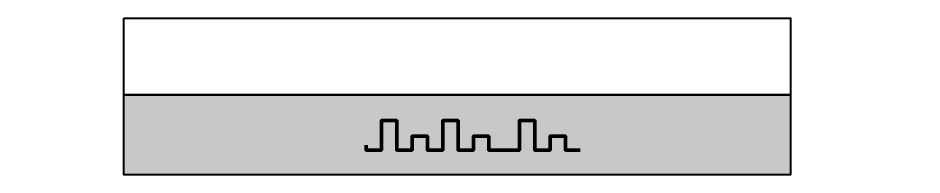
# Model space of a CAD drawing. Header units: millimetres. Extents: x 4334 to 41995838936, y 18500 to 30334.
# Drawn here: x 18774 to 22314, y 23793 to 24408 of the extents above; entities that cross this region are included whole.
import ezdxf

# ---------------------------------------------------------------- set-up
doc = ezdxf.new("R2010")
doc.units = ezdxf.units.MM
doc.layers.add('PERFIL ENCABEZADO', color=254, linetype='Continuous', lineweight=60)
doc.layers.add('RELLENO', color=251, linetype='Continuous', lineweight=60)
doc.layers.add('RECUADROS', color=253, linetype='Continuous')

msp = doc.modelspace()

# ---------------------------------------------------------------- hatches: boundary and pattern name
at = {"layer": 'RELLENO'}
h = msp.add_hatch(color=256, dxfattribs=at)
h.dxf.hatch_style = 1
h.paths.add_polyline_path([(21798.79, 23792.7), (21798.79, 24107.36), (19188.41, 24107.36), (19188.41, 23792.7)])

# ---------------------------------------------------------------- linework, layer by layer
at = {"layer": 'PERFIL ENCABEZADO', "color": 4, "lineweight": 50}
msp.add_lwpolyline([(20137.3, 23909.71), (20137.3, 23890.21), (20197.3, 23890.21), (20197.3, 24005.71), (20257.3, 24005.71), (20257.3, 23890.21), (20317.3, 23890.21), (20317.3, 23944.21), (20377.3, 23944.21), (20377.3, 23890.21), (20437.3, 23890.21), (20437.3, 24005.71), (20497.3, 24005.71), (20497.3, 23890.21), (20557.3, 23890.21), (20557.3, 23944.21), (20617.3, 23944.21), (20617.3, 23890.21), (20737.3, 23890.21), (20737.3, 24005.71), (20797.3, 24005.71), (20797.3, 23890.21), (20857.3, 23890.21), (20857.3, 23944.21), (20917.3, 23944.21), (20917.3, 23890.21), (20975.8, 23890.21)], dxfattribs=at)
at = {"layer": 'RECUADROS'}
for points in [[(19188.41, 24408.13), (21798.79, 24408.13), (21798.79, 24107.36), (19188.41, 24107.36)], [(19188.41, 24107.36), (21798.79, 24107.36), (21798.79, 23792.7), (19188.41, 23792.7)]]:
    msp.add_lwpolyline(points, close=True, dxfattribs=at)

doc.saveas('drawing.dxf')
